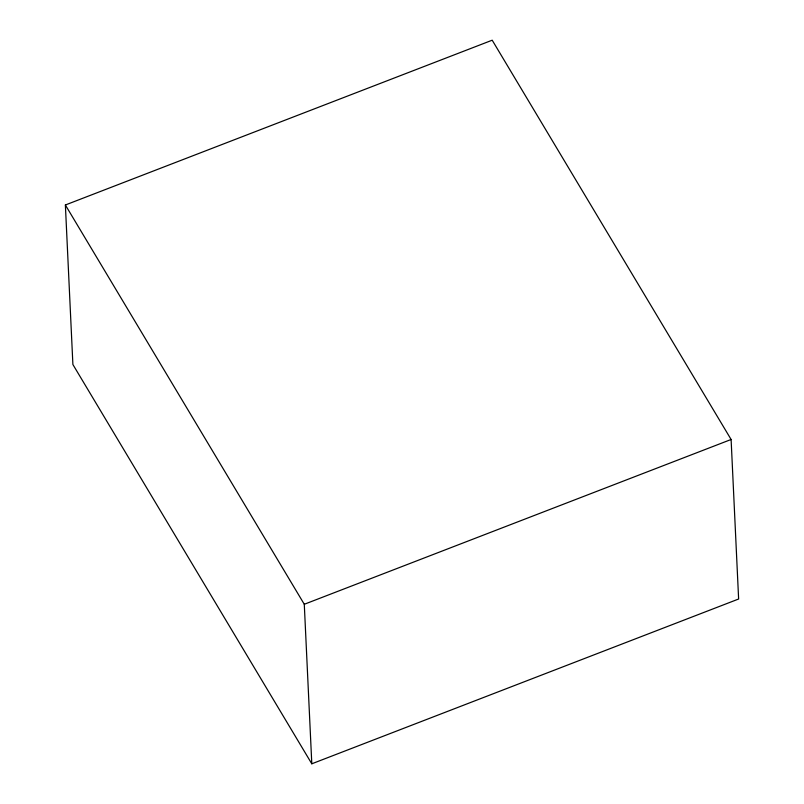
<?xml version="1.0" encoding="UTF-8"?>
<svg xmlns="http://www.w3.org/2000/svg" width="804" height="804" viewBox="0 0 804 804"><rect width="100%" height="100%" fill="white"/><g stroke="black" fill="none" stroke-linecap="round" stroke-linejoin="round"><path stroke-width="1.21" d="M65.375 204.99L492.199 40.2L731.107 439.486L738.625 599.01L311.801 763.8L72.893 364.513L65.375 204.99L304.284 604.276L311.801 763.8M304.284 604.276L731.107 439.486"/></g></svg>
